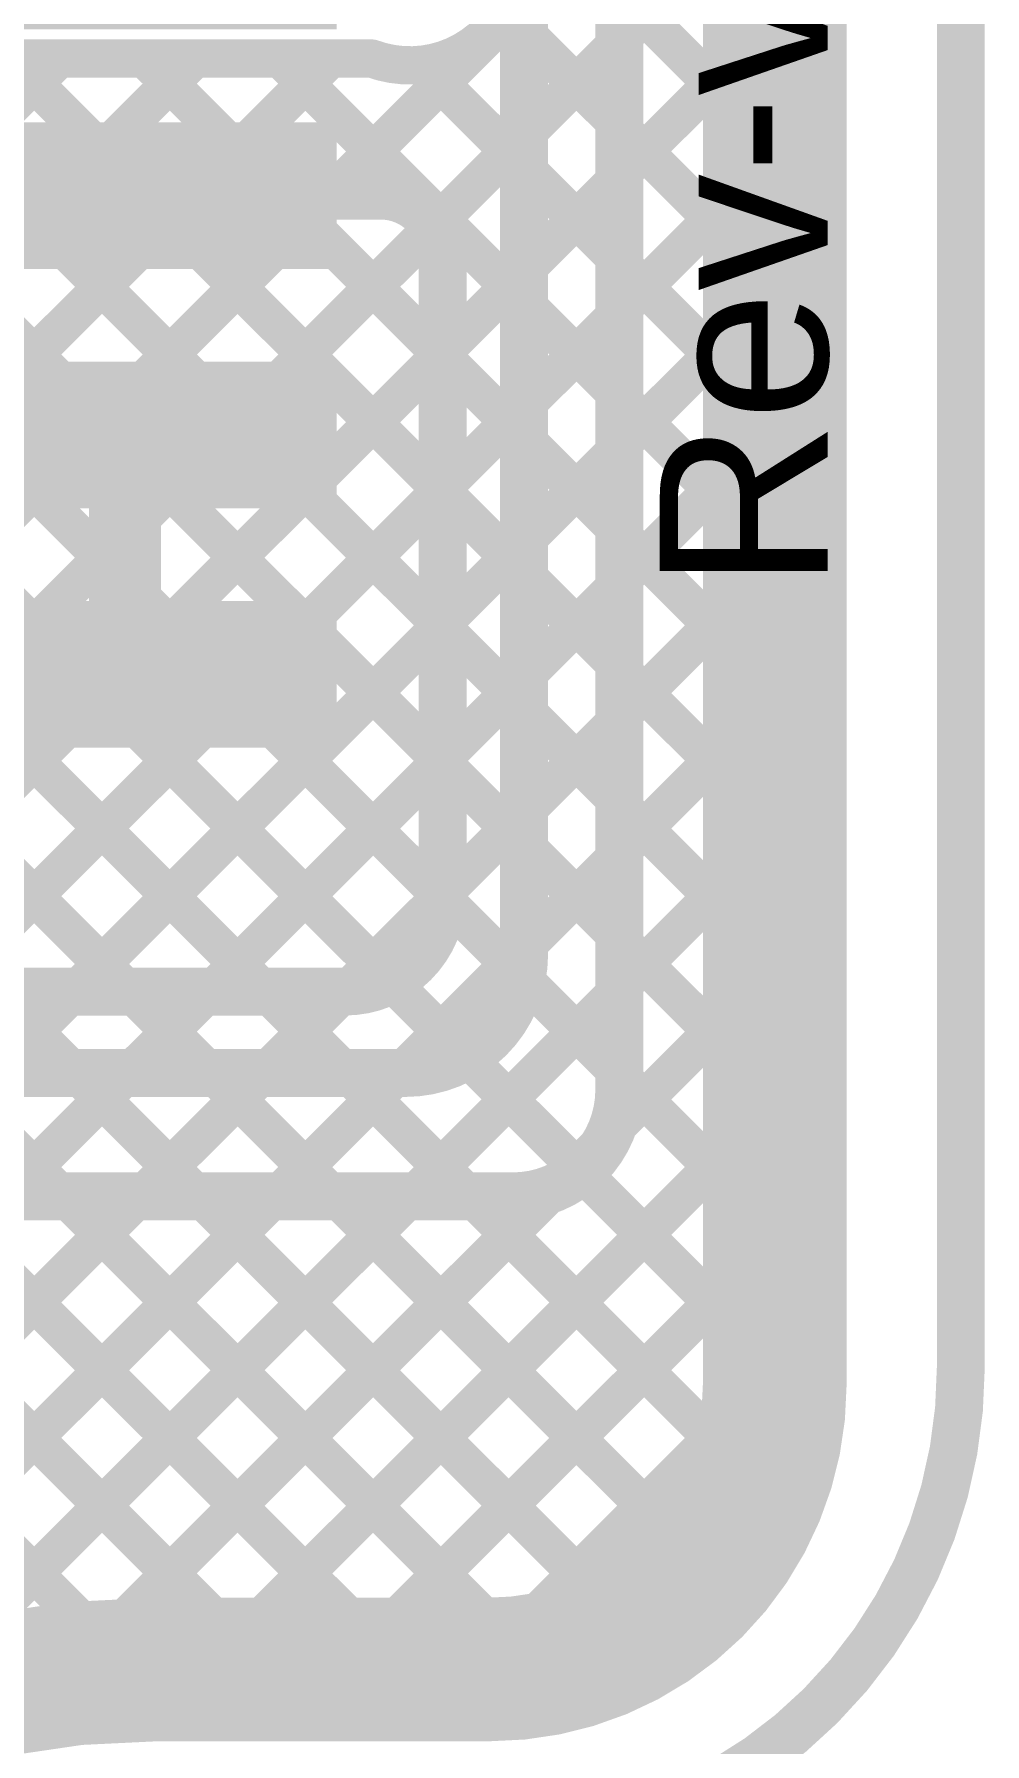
# Model space of a CAD drawing. Header units: inches. Extents: x -17 to 443, y -40 to 218.
# Drawn here: x 112.03 to 117.06, y 137.41 to 146.48 of the extents above; entities that cross this region are included whole.
import ezdxf

# ---------------------------------------------------------------- set-up
doc = ezdxf.new("R2010")
doc.units = ezdxf.units.IN
for name, color, linetype in [('Board Outline', 216, 'Continuous'), ('Bottom Layer', 5, 'Continuous'), ('Fabrication', 76, 'Continuous'), ('Top Layer', 1, 'Continuous'), ('Top Overlay', 2, 'Continuous'), ('Top Paste', 8, 'Continuous'), ('Top Solder', 216, 'Continuous')]:
    doc.layers.add(name, color=color, linetype=linetype)
doc.styles.add('Arial', font='', dxfattribs={"height": 0.2})
doc.styles.get('Arial').set_extended_font_data('Arial')

# ---------------------------------------------------------------- blocks, each defined once
blk = doc.blocks.new('14_SO_27')
at = {"layer": 'Top Layer'}
for points in [[(-1.7501108, 4.096994599999999), (-1.7501108, 3.5230054), (-3.7881052, 3.5230054), (-3.7881052, 4.096994599999999)], [(3.7881052, 4.096994599999999), (3.7881052, 3.5230054), (1.7501108, 3.5230054), (1.7501108, 4.096994599999999)], [(-1.7501108, 2.8269946), (-1.7501108, 2.2530054), (-3.7881052, 2.2530054), (-3.7881052, 2.8269946)], [(3.7881052, 2.8269946), (3.7881052, 2.2530054), (1.7501108, 2.2530054), (1.7501108, 2.8269946)], [(-1.7501108, 1.556994599999999), (-1.7501108, 0.9830053999999997), (-3.7881052, 0.9830054000000001), (-3.7881052, 1.5569946)], [(3.7881052, 1.556994599999999), (3.7881052, 0.9830053999999997), (1.7501108, 0.9830054000000001), (1.7501108, 1.5569946)], [(-1.7501108, 0.2869945999999998), (-1.7501108, -0.2869946000000002), (-3.7881052, -0.2869945999999998), (-3.7881052, 0.2869946000000002)], [(3.7881052, 0.2869945999999998), (3.7881052, -0.2869946000000002), (1.7501108, -0.2869945999999998), (1.7501108, 0.2869946000000002)], [(-1.7501108, -0.9830054000000001), (-1.7501108, -1.5569946), (-3.7881052, -1.556994599999999), (-3.7881052, -0.9830053999999997)], [(3.7881052, -0.9830054000000001), (3.7881052, -1.5569946), (1.7501108, -1.556994599999999), (1.7501108, -0.9830053999999997)], [(-1.7501108, -2.2530054), (-1.7501108, -2.8269946), (-3.7881052, -2.8269946), (-3.7881052, -2.2530054)], [(3.7881052, -2.2530054), (3.7881052, -2.8269946), (1.7501108, -2.8269946), (1.7501108, -2.2530054)], [(-1.7501108, -3.5230054), (-1.7501108, -4.096994599999999), (-3.7881052, -4.096994599999999), (-3.7881052, -3.5230054)], [(3.7881052, -3.5230054), (3.7881052, -4.096994599999999), (1.7501108, -4.096994599999999), (1.7501108, -3.5230054)]]:
    blk.add_hatch(color=1, dxfattribs=at).paths.add_polyline_path(points)
at = {"layer": 'Top Paste'}
for points in [[(-1.7501108, 4.096994599999999), (-1.7501108, 3.5230054), (-3.7881052, 3.5230054), (-3.7881052, 4.096994599999999)], [(3.7881052, 4.096994599999999), (3.7881052, 3.5230054), (1.7501108, 3.5230054), (1.7501108, 4.096994599999999)], [(-1.7501108, 2.8269946), (-1.7501108, 2.2530054), (-3.7881052, 2.2530054), (-3.7881052, 2.8269946)], [(3.7881052, 2.8269946), (3.7881052, 2.2530054), (1.7501108, 2.2530054), (1.7501108, 2.8269946)], [(-1.7501108, 1.556994599999999), (-1.7501108, 0.9830053999999997), (-3.7881052, 0.9830054000000001), (-3.7881052, 1.5569946)], [(3.7881052, 1.556994599999999), (3.7881052, 0.9830053999999997), (1.7501108, 0.9830054000000001), (1.7501108, 1.5569946)], [(-1.7501108, 0.2869945999999998), (-1.7501108, -0.2869946000000002), (-3.7881052, -0.2869945999999998), (-3.7881052, 0.2869946000000002)], [(3.7881052, 0.2869945999999998), (3.7881052, -0.2869946000000002), (1.7501108, -0.2869945999999998), (1.7501108, 0.2869946000000002)], [(-1.7501108, -0.9830054000000001), (-1.7501108, -1.5569946), (-3.7881052, -1.556994599999999), (-3.7881052, -0.9830053999999997)], [(3.7881052, -0.9830054000000001), (3.7881052, -1.5569946), (1.7501108, -1.556994599999999), (1.7501108, -0.9830053999999997)], [(-1.7501108, -2.2530054), (-1.7501108, -2.8269946), (-3.7881052, -2.8269946), (-3.7881052, -2.2530054)], [(3.7881052, -2.2530054), (3.7881052, -2.8269946), (1.7501108, -2.8269946), (1.7501108, -2.2530054)], [(-1.7501108, -3.5230054), (-1.7501108, -4.096994599999999), (-3.7881052, -4.096994599999999), (-3.7881052, -3.5230054)], [(3.7881052, -3.5230054), (3.7881052, -4.096994599999999), (1.7501108, -4.096994599999999), (1.7501108, -3.5230054)]]:
    blk.add_hatch(color=8, dxfattribs=at).paths.add_polyline_path(points)
at = {"layer": 'Top Solder'}
for points in [[(-1.6485108, 4.1985946), (-1.6485108, 3.421405399999999), (-3.8897052, 3.421405399999999), (-3.8897052, 4.1985946)], [(3.8897052, 4.1985946), (3.8897052, 3.421405399999999), (1.6485108, 3.421405399999999), (1.6485108, 4.1985946)], [(-1.6485108, 2.9285946), (-1.6485108, 2.151405399999999), (-3.8897052, 2.1514054), (-3.8897052, 2.9285946)], [(3.8897052, 2.9285946), (3.8897052, 2.151405399999999), (1.6485108, 2.1514054), (1.6485108, 2.9285946)], [(-1.6485108, 1.658594599999999), (-1.6485108, 0.8814053999999997), (-3.8897052, 0.8814054000000002), (-3.8897052, 1.6585946)], [(3.8897052, 1.658594599999999), (3.8897052, 0.8814053999999997), (1.6485108, 0.8814054000000002), (1.6485108, 1.6585946)], [(-1.6485108, 0.3885945999999997), (-1.6485108, -0.3885946000000002), (-3.8897052, -0.3885945999999997), (-3.8897052, 0.3885946000000002)], [(3.8897052, 0.3885945999999997), (3.8897052, -0.3885946000000002), (1.6485108, -0.3885945999999997), (1.6485108, 0.3885946000000002)], [(-1.6485108, -0.8814054000000002), (-1.6485108, -1.6585946), (-3.8897052, -1.658594599999999), (-3.8897052, -0.8814053999999997)], [(3.8897052, -0.8814054000000002), (3.8897052, -1.6585946), (1.6485108, -1.658594599999999), (1.6485108, -0.8814053999999997)], [(-1.6485108, -2.1514054), (-1.6485108, -2.9285946), (-3.8897052, -2.9285946), (-3.8897052, -2.151405399999999)], [(3.8897052, -2.1514054), (3.8897052, -2.9285946), (1.6485108, -2.9285946), (1.6485108, -2.151405399999999)], [(-1.6485108, -3.421405399999999), (-1.6485108, -4.1985946), (-3.8897052, -4.1985946), (-3.8897052, -3.421405399999999)], [(3.8897052, -3.421405399999999), (3.8897052, -4.1985946), (1.6485108, -4.1985946), (1.6485108, -3.421405399999999)]]:
    blk.add_hatch(color=216, dxfattribs=at).paths.add_polyline_path(points)
at = {"layer": 'Top Overlay'}
for points, const_width in [([(-1.5213838, 4.4012104), (1.5214346, 4.4012104)], 0.1524), ([(-4.166107999999999, 3.9624), (-4.039108, 3.835399999999999)], 0.1999996), ([(-4.166107999999999, 3.7084), (-4.166107999999999, 3.9624)], 0.1999996), ([(-4.166107999999999, 3.7084), (-4.039108, 3.835399999999999)], 0.1999996), ([(-1.5213838, -4.4012104), (1.5214346, -4.4012104)], 0.1524)]:
    blk.add_lwpolyline(points, dxfattribs=dict(at, const_width=const_width))
for points, const_width in [([(-1.5594838, 4.4012104, 1), (-1.4832838, 4.4012104, 1)], 0.0762), ([(1.4833346, 4.4012104, 1), (1.5595346, 4.4012104, 1)], 0.0762), ([(-4.2161079, 3.9624, 1), (-4.116108099999999, 3.9624, 1)], 0.0999998), ([(-4.2161079, 3.9624, 1), (-4.116108099999999, 3.9624, 1)], 0.0999998), ([(-4.0891079, 3.835399999999999, 1), (-3.9891081, 3.835399999999999, 1)], 0.0999998), ([(-4.0891079, 3.835399999999999, 1), (-3.9891081, 3.835399999999999, 1)], 0.0999998), ([(-4.2161079, 3.7084, 1), (-4.116108099999999, 3.7084, 1)], 0.0999998), ([(-4.2161079, 3.7084, 1), (-4.116108099999999, 3.7084, 1)], 0.0999998), ([(-1.5594838, -4.4012104, 1), (-1.4832838, -4.4012104, 1)], 0.0762), ([(1.4833346, -4.4012104, 1), (1.5595346, -4.4012104, 1)], 0.0762)]:
    blk.add_lwpolyline(points, format="xyb", close=True, dxfattribs=dict(at, const_width=const_width))

msp = doc.modelspace()

# ---------------------------------------------------------------- linework, layer by layer
at = {"layer": 'Board Outline', "const_width": 0.127}
for points in [[(116.93635744, 139.4028708), (116.93635744, 159.31598058)], [(116.1927572, 137.60765976), (116.19277498, 137.60764198)]]:
    msp.add_lwpolyline(points, dxfattribs=at)
for points in [[(116.93635744, 139.4028708, -0.198912367379658), (116.1927572, 137.60765976)], [(116.1927572, 137.60765976, -0.198912367379658), (114.44713204, 136.88459796)]]:
    msp.add_lwpolyline(points, format="xyb", dxfattribs=at)
at = {"layer": 'Board Outline', "const_width": 0.0635}
for points in [[(116.90460744, 139.4028708, 1), (116.96810744, 139.4028708, 1)], [(116.90460744, 139.4028708, 1), (116.96810744, 139.4028708, 1)], [(116.1610072, 137.60765976, 1), (116.2245072, 137.60765976, 1)], [(116.1610072, 137.60765976, 1), (116.2245072, 137.60765976, 1)], [(116.1610072, 137.60765976, 1), (116.2245072, 137.60765976, 1)], [(116.16102498, 137.60764198, 1), (116.22452498, 137.60764198, 1)]]:
    msp.add_lwpolyline(points, format="xyb", close=True, dxfattribs=at)
at = {"layer": 'Bottom Layer', "const_width": 0.2032}
for points in [[(116.19203838, 159.31596788), (116.19205108, 139.38459804)], [(116.19204092, 159.31597042), (116.19205108, 139.38459804)], [(111.60091472, 150.22957), (116.192046, 145.63843872)], [(112.31933594, 150.22957), (116.192046, 146.35685994)], [(109.00897172, 141.04175246), (116.192046, 148.22482674)], [(105.51876026, 147.69066982), (115.26081596, 137.94861412)], [(109.46641048, 140.78077), (116.192046, 147.50640552)], [(105.51876026, 146.9722486), (114.67805106, 137.8129578)], [(110.1848317, 140.78077), (116.192046, 146.7879843)], [(114.5157349, 146.5963286), (116.19204854, 144.92001496)], [(108.94764596, 142.41726914), (112.8766475, 146.34627068)], [(108.94764596, 141.69884792), (113.59506872, 146.34627068)], [(109.0382376, 143.226282), (112.15822628, 146.34627068)], [(110.11278206, 146.34627068), (113.81437232, 146.34627068)], [(110.4552655, 146.34627068), (116.19205108, 140.6094851)], [(111.17368672, 146.34627068), (116.19205108, 141.32790632)], [(111.89210794, 146.34627068), (116.19204854, 142.04633008)], [(112.61052916, 146.34627068), (116.19204854, 142.7647513)], [(113.32895038, 146.34627068), (116.19204854, 143.48317252)], [(114.08002076, 146.31362152), (116.19204854, 144.20159374)], [(110.92815254, 140.80566962), (116.192046, 146.06956308)], [(110.92815254, 140.80566962), (116.192046, 146.06956308)], [(110.44375676, 145.6393582), (116.19205108, 139.89106388)], [(111.20376032, 140.36285618), (116.19204854, 145.3511444)], [(108.79391246, 145.13393884), (115.69274804, 138.23510326)], [(109.49670252, 145.14957), (116.0052163, 138.64105622)], [(110.21027996, 145.15441378), (116.17938156, 139.18531218)], [(105.59749772, 134.03817236), (116.19204854, 144.63272318)], [(105.59749772, 133.31975114), (116.19204854, 143.91430196)], [(105.59749772, 132.60132992), (116.19204854, 143.19588074)], [(108.98072438, 142.79186326), (113.96072966, 137.81185798)], [(111.31764884, 137.60305982), (116.19204854, 142.47745952)], [(112.22856142, 137.79555118), (116.19204854, 141.7590383)], [(112.96328436, 137.8118529), (116.19205108, 141.04061962)], [(113.68171066, 137.81185798), (116.19205108, 140.3221984)], [(111.09052458, 139.96364184), (113.24231098, 137.81185544)], [(110.60382248, 139.73192272), (112.52440538, 137.81133982)], [(114.40013442, 137.81186052), (116.19205108, 139.60377718)], [(115.2509379, 137.94424278), (116.05966882, 138.7529737)], [(112.58785966, 137.81185036), (114.6193034, 137.81186306)]]:
    msp.add_lwpolyline(points, dxfattribs=at)
for points in [[(114.59536136, 146.88947, -0.5225685728753358), (113.81437232, 146.34627068)], [(116.192046, 139.38177102, -0.0482720466759382), (116.16233816, 139.08027556)], [(116.16133994, 139.07525398, -0.0484703960992862), (116.07295556, 138.78418268)], [(116.07175414, 138.781282, -0.0488652119190752), (115.9270732, 138.51089646)], [(115.92695382, 138.51071866, -0.2504617509249986), (114.61944564, 137.81186306)], [(111.81377434, 137.73561988, -0.0327376868529783), (112.32834786, 137.8033566)], [(112.32834786, 137.8033566, -0.0163644837084708), (112.58785458, 137.81184528)]]:
    msp.add_lwpolyline(points, format="xyb", dxfattribs=at)
at = {"layer": 'Bottom Layer', "const_width": 0.1016}
for points in [[(112.10742628, 146.34627068, 1), (112.20902628, 146.34627068, 1)], [(112.55972916, 146.34627068, 1), (112.66132916, 146.34627068, 1)], [(112.8258475, 146.34627068, 1), (112.9274475, 146.34627068, 1)], [(113.27815038, 146.34627068, 1), (113.37975038, 146.34627068, 1)], [(113.54426872, 146.34627068, 1), (113.64586872, 146.34627068, 1)], [(113.76357232, 146.34627068, 1), (113.86517232, 146.34627068, 1)], [(113.76357232, 146.34627068, 1), (113.86517232, 146.34627068, 1)], [(114.02922076, 146.31362152, 1), (114.13082076, 146.31362152, 1)], [(116.141246, 146.35685994, 1), (116.242846, 146.35685994, 1)], [(116.141246, 146.06956308, 1), (116.242846, 146.06956308, 1)], [(116.141246, 146.06956308, 1), (116.242846, 146.06956308, 1)], [(116.141246, 145.63843872, 1), (116.242846, 145.63843872, 1)], [(116.14124854, 145.3511444, 1), (116.24284854, 145.3511444, 1)], [(116.14124854, 144.92001496, 1), (116.24284854, 144.92001496, 1)], [(116.14124854, 144.63272318, 1), (116.24284854, 144.63272318, 1)], [(116.14124854, 144.20159374, 1), (116.24284854, 144.20159374, 1)], [(116.14124854, 143.91430196, 1), (116.24284854, 143.91430196, 1)], [(116.14124854, 143.48317252, 1), (116.24284854, 143.48317252, 1)], [(116.14124854, 143.19588074, 1), (116.24284854, 143.19588074, 1)], [(116.14124854, 142.7647513, 1), (116.24284854, 142.7647513, 1)], [(116.14124854, 142.47745952, 1), (116.24284854, 142.47745952, 1)], [(116.14124854, 142.04633008, 1), (116.24284854, 142.04633008, 1)], [(116.14124854, 141.7590383, 1), (116.24284854, 141.7590383, 1)], [(116.14125108, 141.32790632, 1), (116.24285108, 141.32790632, 1)], [(116.14125108, 141.04061962, 1), (116.24285108, 141.04061962, 1)], [(116.14125108, 140.6094851, 1), (116.24285108, 140.6094851, 1)], [(116.14125108, 140.3221984, 1), (116.24285108, 140.3221984, 1)], [(116.14125108, 139.89106388, 1), (116.24285108, 139.89106388, 1)], [(116.14125108, 139.60377718, 1), (116.24285108, 139.60377718, 1)], [(116.141246, 139.38177102, 1), (116.242846, 139.38177102, 1)], [(116.14125108, 139.38459804, 1), (116.24285108, 139.38459804, 1)], [(116.14125108, 139.38459804, 1), (116.24285108, 139.38459804, 1)], [(116.12858156, 139.18531218, 1), (116.23018156, 139.18531218, 1)], [(116.11053994, 139.07525398, 1), (116.21213994, 139.07525398, 1)], [(116.11153816, 139.08027556, 1), (116.21313816, 139.08027556, 1)], [(116.00886882, 138.7529737, 1), (116.11046882, 138.7529737, 1)], [(116.02095414, 138.781282, 1), (116.12255414, 138.781282, 1)], [(116.02215556, 138.78418268, 1), (116.12375556, 138.78418268, 1)], [(115.9544163, 138.64105622, 1), (116.0560163, 138.64105622, 1)], [(115.87615382, 138.51071866, 1), (115.97775382, 138.51071866, 1)], [(115.8762732, 138.51089646, 1), (115.9778732, 138.51089646, 1)], [(115.64194804, 138.23510326, 1), (115.74354804, 138.23510326, 1)], [(115.2001379, 137.94424278, 1), (115.3017379, 137.94424278, 1)], [(115.21001596, 137.94861412, 1), (115.31161596, 137.94861412, 1)], [(112.17776142, 137.79555118, 1), (112.27936142, 137.79555118, 1)], [(112.27754786, 137.8033566, 1), (112.37914786, 137.8033566, 1)], [(112.27754786, 137.8033566, 1), (112.37914786, 137.8033566, 1)], [(112.47360538, 137.81133982, 1), (112.57520538, 137.81133982, 1)], [(112.53705458, 137.81184528, 1), (112.63865458, 137.81184528, 1)], [(112.53705966, 137.81185036, 1), (112.63865966, 137.81185036, 1)], [(112.91248436, 137.8118529, 1), (113.01408436, 137.8118529, 1)], [(113.19151098, 137.81185544, 1), (113.29311098, 137.81185544, 1)], [(113.63091066, 137.81185798, 1), (113.73251066, 137.81185798, 1)], [(113.90992966, 137.81185798, 1), (114.01152966, 137.81185798, 1)], [(114.34933442, 137.81186052, 1), (114.45093442, 137.81186052, 1)], [(114.5685034, 137.81186306, 1), (114.6701034, 137.81186306, 1)], [(114.56864564, 137.81186306, 1), (114.67024564, 137.81186306, 1)], [(114.62725106, 137.8129578, 1), (114.72885106, 137.8129578, 1)]]:
    msp.add_lwpolyline(points, format="xyb", close=True, dxfattribs=at)
at = {"layer": 'Fabrication', "const_width": 0.254}
for points in [[(116.93635744, 139.4028708), (116.93635744, 159.31598058)], [(116.1927572, 137.60765976), (116.19277498, 137.60764198)]]:
    msp.add_lwpolyline(points, dxfattribs=at)
for points in [[(116.93635744, 139.4028708, -0.198912367379658), (116.1927572, 137.60765976)], [(116.1927572, 137.60765976, -0.198912367379658), (114.44713204, 136.88459796)]]:
    msp.add_lwpolyline(points, format="xyb", dxfattribs=at)
at = {"layer": 'Fabrication', "const_width": 0.127}
for points in [[(116.87285744, 139.4028708, 1), (116.99985744, 139.4028708, 1)], [(116.87285744, 139.4028708, 1), (116.99985744, 139.4028708, 1)], [(116.1292572, 137.60765976, 1), (116.2562572, 137.60765976, 1)], [(116.1292572, 137.60765976, 1), (116.2562572, 137.60765976, 1)], [(116.1292572, 137.60765976, 1), (116.2562572, 137.60765976, 1)], [(116.12927498, 137.60764198, 1), (116.25627498, 137.60764198, 1)]]:
    msp.add_lwpolyline(points, format="xyb", close=True, dxfattribs=at)
at = {"layer": 'Top Layer'}
for points, const_width in [([(115.95007036, 139.30964264), (115.95007036, 153.75499856)], 0.7619999999999999), ([(115.12615532, 140.87473984), (115.12615532, 152.07914974)], 0.254), ([(114.62165036, 141.59353952), (114.62165036, 147.81678336)], 0.254), ([(112.50680572, 145.61947), (113.86061556, 145.61947)], 0.254), ([(114.18985036, 141.91595696), (114.18985036, 145.2902352)], 0.254), ([(112.50680572, 143.07947), (112.50680572, 144.34947)], 0.3809999999999999), ([(111.08389772, 143.07947), (112.50680572, 143.07947)], 0.254), ([(110.59743184, 141.39706544), (113.67095884, 141.39706544)], 0.254), ([(110.59743184, 140.96526544), (113.99337628, 140.96526544)], 0.254), ([(110.62669772, 140.31087), (114.56228548, 140.31087)], 0.254), ([(112.68099638, 137.80138048), (112.68099892, 137.80138048)], 0.7619999999999999), ([(112.68099892, 137.80138048), (114.4418082, 137.80138048)], 0.7619999999999999)]:
    msp.add_lwpolyline(points, dxfattribs=dict(at, const_width=const_width))
for points, const_width in [([(112.44330572, 145.61947, 1), (112.57030572, 145.61947, 1)], 0.127), ([(113.79711556, 145.61947, 1), (113.92411556, 145.61947, 1)], 0.127), ([(113.79711556, 145.61947, 1), (113.92411556, 145.61947, 1)], 0.127), ([(114.12635036, 145.2902352, 1), (114.25335036, 145.2902352, 1)], 0.127), ([(114.12635036, 145.2902352, 1), (114.25335036, 145.2902352, 1)], 0.127), ([(112.41155572, 144.34947, 1), (112.60205572, 144.34947, 1)], 0.1905), ([(112.41155572, 143.07947, 1), (112.60205572, 143.07947, 1)], 0.1905), ([(112.44330572, 143.07947, 1), (112.57030572, 143.07947, 1)], 0.127), ([(114.12635036, 141.91595696, 1), (114.25335036, 141.91595696, 1)], 0.127), ([(114.12635036, 141.91595696, 1), (114.25335036, 141.91595696, 1)], 0.127), ([(114.55815036, 141.59353952, 1), (114.68515036, 141.59353952, 1)], 0.127), ([(114.55815036, 141.59353952, 1), (114.68515036, 141.59353952, 1)], 0.127), ([(113.60745884, 141.39706544, 1), (113.73445884, 141.39706544, 1)], 0.127), ([(113.60745884, 141.39706544, 1), (113.73445884, 141.39706544, 1)], 0.127), ([(113.92987628, 140.96526544, 1), (114.05687628, 140.96526544, 1)], 0.127), ([(113.92987628, 140.96526544, 1), (114.05687628, 140.96526544, 1)], 0.127), ([(115.06265532, 140.87473984, 1), (115.18965532, 140.87473984, 1)], 0.127), ([(115.06265532, 140.87473984, 1), (115.18965532, 140.87473984, 1)], 0.127), ([(114.49878548, 140.31087, 1), (114.62578548, 140.31087, 1)], 0.127), ([(114.49878548, 140.31087, 1), (114.62578548, 140.31087, 1)], 0.127), ([(115.75957036, 139.30964264, 1), (116.14057036, 139.30964264, 1)], 0.3809999999999999), ([(115.75957036, 139.30964264, 1), (116.14057036, 139.30964264, 1)], 0.3809999999999999), ([(112.49049638, 137.80138048, 1), (112.87149638, 137.80138048, 1)], 0.3809999999999999), ([(112.49049638, 137.80138048, 1), (112.87149638, 137.80138048, 1)], 0.3809999999999999), ([(112.49049892, 137.80138048, 1), (112.87149892, 137.80138048, 1)], 0.3809999999999999), ([(112.49049892, 137.80138048, 1), (112.87149892, 137.80138048, 1)], 0.3809999999999999), ([(114.2513082, 137.80138048, 1), (114.6323082, 137.80138048, 1)], 0.3809999999999999), ([(114.2513082, 137.80138048, 1), (114.6323082, 137.80138048, 1)], 0.3809999999999999)]:
    msp.add_lwpolyline(points, format="xyb", close=True, dxfattribs=dict(at, const_width=const_width))
for points, const_width in [([(113.86061556, 145.61947, -0.4142135623730951), (114.18985036, 145.2902352)], 0.254), ([(114.18985036, 141.91595696, -0.4142135623730951), (113.67095884, 141.39706544)], 0.254), ([(114.62165036, 141.59353952, -0.4142135623730951), (113.99337628, 140.96526544)], 0.254), ([(115.12615532, 140.87473984, -0.4142135623730951), (114.56228548, 140.31087)], 0.254), ([(115.95007036, 139.30964264, -0.4142135623730951), (114.4418082, 137.80138048)], 0.7619999999999999), ([(108.17288754, 133.35093472, -0.4104481305067517), (112.68099638, 137.80138048)], 0.7619999999999999)]:
    msp.add_lwpolyline(points, format="xyb", dxfattribs=dict(at, const_width=const_width))

# ---------------------------------------------------------------- block references
msp.add_blockref('14_SO_27', (109.73769772, 146.88947))

# ---------------------------------------------------------------- texts
at = {"layer": 'Top Overlay', "style": 'Arial'}
msp.add_text('Rev-v2.0', height=0.889, rotation=90, dxfattribs=at).set_placement((116.22993772, 143.52674368))

doc.saveas('drawing.dxf')
